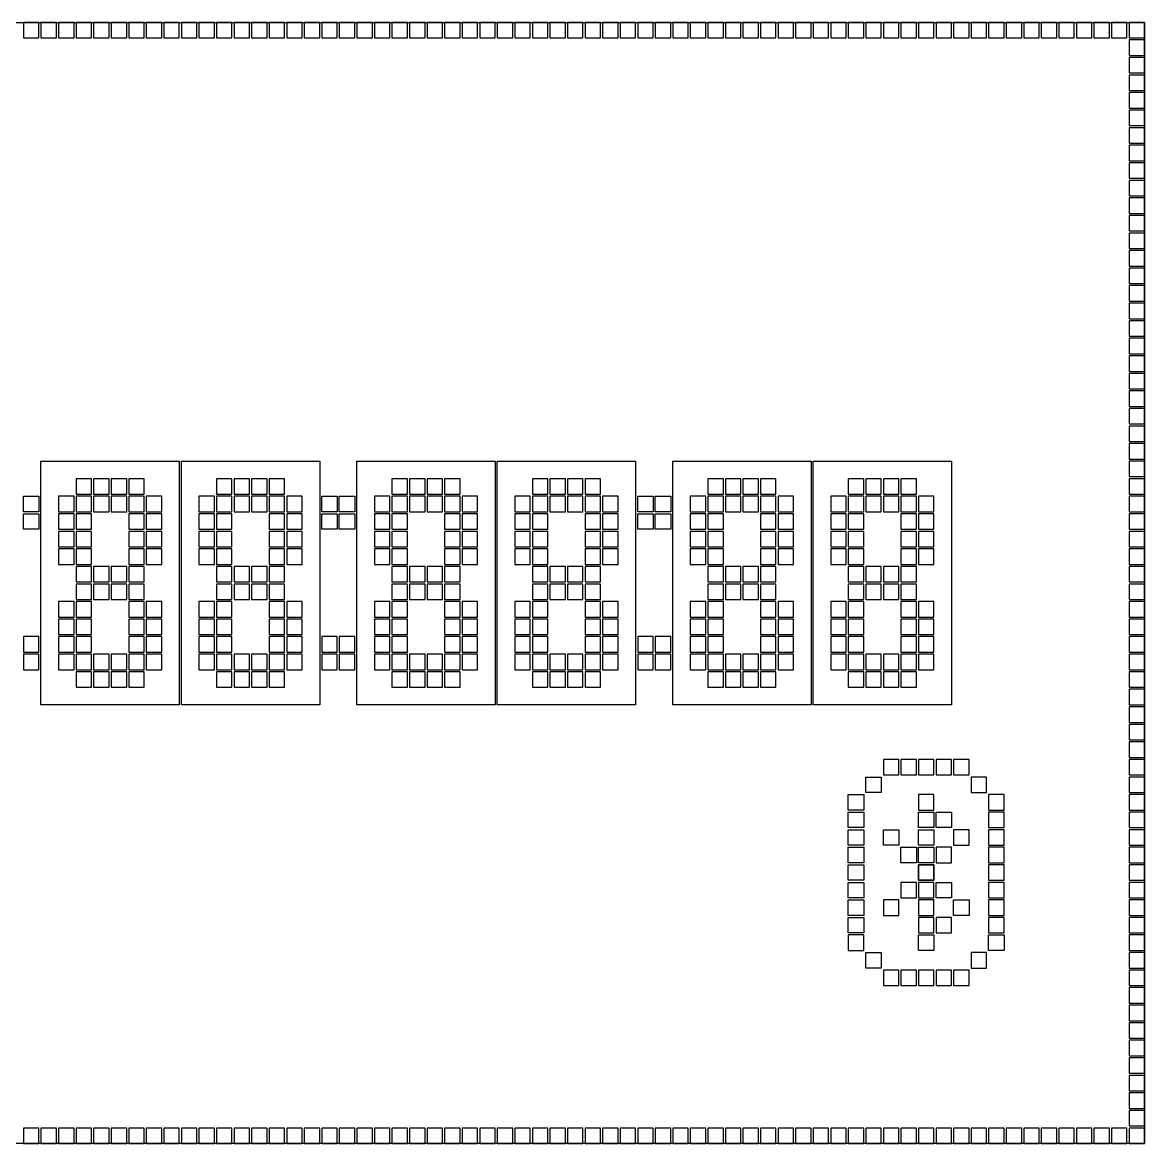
# Model space of a CAD drawing. Header units: inches. Extents: x 125 to 991, y -92 to 487.
# Drawn here: x 888.35 to 899.22, y 464.01 to 474.87 of the extents above; entities that cross this region are included whole.
import ezdxf

# ---------------------------------------------------------------- set-up
doc = ezdxf.new("R2010")
doc.units = ezdxf.units.IN

msp = doc.modelspace()

# ---------------------------------------------------------------- linework, layer by layer
msp.add_lwpolyline([(877.479, 474.869), (899.219, 474.869), (899.219, 464.009), (877.479, 464.009)], close=True)
at = {"color": 2}
for points in [[(888.359, 474.719), (888.509, 474.719), (888.509, 474.869), (888.359, 474.869)], [(888.529, 474.719), (888.679, 474.719), (888.679, 474.869), (888.529, 474.869)], [(888.699, 474.719), (888.849, 474.719), (888.849, 474.869), (888.699, 474.869)], [(888.869, 474.719), (889.019, 474.719), (889.019, 474.869), (888.869, 474.869)], [(889.039, 474.719), (889.189, 474.719), (889.189, 474.869), (889.039, 474.869)], [(889.209, 474.719), (889.359, 474.719), (889.359, 474.869), (889.209, 474.869)], [(889.379, 474.719), (889.529, 474.719), (889.529, 474.869), (889.379, 474.869)], [(889.549, 474.719), (889.699, 474.719), (889.699, 474.869), (889.549, 474.869)], [(889.719, 474.719), (889.869, 474.719), (889.869, 474.869), (889.719, 474.869)], [(889.889, 474.719), (890.039, 474.719), (890.039, 474.869), (889.889, 474.869)], [(890.059, 474.719), (890.209, 474.719), (890.209, 474.869), (890.059, 474.869)], [(890.229, 474.719), (890.379, 474.719), (890.379, 474.869), (890.229, 474.869)], [(890.399, 474.719), (890.549, 474.719), (890.549, 474.869), (890.399, 474.869)], [(890.569, 474.719), (890.719, 474.719), (890.719, 474.869), (890.569, 474.869)], [(890.739, 474.719), (890.889, 474.719), (890.889, 474.869), (890.739, 474.869)], [(890.909, 474.719), (891.059, 474.719), (891.059, 474.869), (890.909, 474.869)], [(891.079, 474.719), (891.229, 474.719), (891.229, 474.869), (891.079, 474.869)], [(891.249, 474.719), (891.399, 474.719), (891.399, 474.869), (891.249, 474.869)], [(891.419, 474.719), (891.569, 474.719), (891.569, 474.869), (891.419, 474.869)], [(891.589, 474.719), (891.739, 474.719), (891.739, 474.869), (891.589, 474.869)], [(891.759, 474.719), (891.909, 474.719), (891.909, 474.869), (891.759, 474.869)], [(891.929, 474.719), (892.079, 474.719), (892.079, 474.869), (891.929, 474.869)], [(892.099, 474.719), (892.249, 474.719), (892.249, 474.869), (892.099, 474.869)], [(892.269, 474.719), (892.419, 474.719), (892.419, 474.869), (892.269, 474.869)], [(892.439, 474.719), (892.589, 474.719), (892.589, 474.869), (892.439, 474.869)], [(892.609, 474.719), (892.759, 474.719), (892.759, 474.869), (892.609, 474.869)], [(892.779, 474.719), (892.929, 474.719), (892.929, 474.869), (892.779, 474.869)], [(892.949, 474.719), (893.099, 474.719), (893.099, 474.869), (892.949, 474.869)], [(893.119, 474.719), (893.269, 474.719), (893.269, 474.869), (893.119, 474.869)], [(893.289, 474.719), (893.439, 474.719), (893.439, 474.869), (893.289, 474.869)], [(893.459, 474.719), (893.609, 474.719), (893.609, 474.869), (893.459, 474.869)], [(893.629, 474.719), (893.779, 474.719), (893.779, 474.869), (893.629, 474.869)], [(893.799, 474.719), (893.949, 474.719), (893.949, 474.869), (893.799, 474.869)], [(893.969, 474.719), (894.119, 474.719), (894.119, 474.869), (893.969, 474.869)], [(894.139, 474.719), (894.289, 474.719), (894.289, 474.869), (894.139, 474.869)], [(894.309, 474.719), (894.459, 474.719), (894.459, 474.869), (894.309, 474.869)], [(894.479, 474.719), (894.629, 474.719), (894.629, 474.869), (894.479, 474.869)], [(894.649, 474.719), (894.799, 474.719), (894.799, 474.869), (894.649, 474.869)], [(894.819, 474.719), (894.969, 474.719), (894.969, 474.869), (894.819, 474.869)], [(894.989, 474.719), (895.139, 474.719), (895.139, 474.869), (894.989, 474.869)], [(895.159, 474.719), (895.309, 474.719), (895.309, 474.869), (895.159, 474.869)], [(895.329, 474.719), (895.479, 474.719), (895.479, 474.869), (895.329, 474.869)], [(895.499, 474.719), (895.649, 474.719), (895.649, 474.869), (895.499, 474.869)], [(895.669, 474.719), (895.819, 474.719), (895.819, 474.869), (895.669, 474.869)], [(895.839, 474.719), (895.989, 474.719), (895.989, 474.869), (895.839, 474.869)], [(896.009, 474.719), (896.159, 474.719), (896.159, 474.869), (896.009, 474.869)], [(896.179, 474.719), (896.329, 474.719), (896.329, 474.869), (896.179, 474.869)], [(896.349, 474.719), (896.499, 474.719), (896.499, 474.869), (896.349, 474.869)], [(896.519, 474.719), (896.669, 474.719), (896.669, 474.869), (896.519, 474.869)], [(896.689, 474.719), (896.839, 474.719), (896.839, 474.869), (896.689, 474.869)], [(896.859, 474.719), (897.009, 474.719), (897.009, 474.869), (896.859, 474.869)], [(897.029, 474.719), (897.179, 474.719), (897.179, 474.869), (897.029, 474.869)], [(897.199, 474.719), (897.349, 474.719), (897.349, 474.869), (897.199, 474.869)], [(897.369, 474.719), (897.519, 474.719), (897.519, 474.869), (897.369, 474.869)], [(897.539, 474.719), (897.689, 474.719), (897.689, 474.869), (897.539, 474.869)], [(897.709, 474.719), (897.859, 474.719), (897.859, 474.869), (897.709, 474.869)], [(897.879, 474.719), (898.029, 474.719), (898.029, 474.869), (897.879, 474.869)], [(898.049, 474.719), (898.199, 474.719), (898.199, 474.869), (898.049, 474.869)], [(898.219, 474.719), (898.369, 474.719), (898.369, 474.869), (898.219, 474.869)], [(898.389, 474.719), (898.539, 474.719), (898.539, 474.869), (898.389, 474.869)], [(898.559, 474.719), (898.709, 474.719), (898.709, 474.869), (898.559, 474.869)], [(898.729, 474.719), (898.879, 474.719), (898.879, 474.869), (898.729, 474.869)], [(898.899, 474.719), (899.049, 474.719), (899.049, 474.869), (898.899, 474.869)], [(899.069, 474.719), (899.219, 474.719), (899.219, 474.869), (899.069, 474.869)], [(899.069, 474.549), (899.219, 474.549), (899.219, 474.699), (899.069, 474.699)], [(899.069, 474.379), (899.219, 474.379), (899.219, 474.529), (899.069, 474.529)], [(899.069, 474.209), (899.219, 474.209), (899.219, 474.359), (899.069, 474.359)], [(899.069, 474.039), (899.219, 474.039), (899.219, 474.189), (899.069, 474.189)], [(899.069, 473.869), (899.219, 473.869), (899.219, 474.019), (899.069, 474.019)], [(899.069, 473.699), (899.219, 473.699), (899.219, 473.849), (899.069, 473.849)], [(899.069, 473.529), (899.219, 473.529), (899.219, 473.679), (899.069, 473.679)], [(899.069, 473.359), (899.219, 473.359), (899.219, 473.509), (899.069, 473.509)], [(899.069, 473.189), (899.219, 473.189), (899.219, 473.339), (899.069, 473.339)], [(899.069, 473.019), (899.219, 473.019), (899.219, 473.169), (899.069, 473.169)], [(899.069, 472.849), (899.219, 472.849), (899.219, 472.999), (899.069, 472.999)], [(899.069, 472.679), (899.219, 472.679), (899.219, 472.829), (899.069, 472.829)], [(899.069, 472.509), (899.219, 472.509), (899.219, 472.659), (899.069, 472.659)], [(899.069, 472.339), (899.219, 472.339), (899.219, 472.489), (899.069, 472.489)], [(899.069, 472.169), (899.219, 472.169), (899.219, 472.319), (899.069, 472.319)], [(899.069, 471.999), (899.219, 471.999), (899.219, 472.149), (899.069, 472.149)], [(899.069, 471.829), (899.219, 471.829), (899.219, 471.979), (899.069, 471.979)], [(899.069, 471.659), (899.219, 471.659), (899.219, 471.809), (899.069, 471.809)], [(899.069, 471.489), (899.219, 471.489), (899.219, 471.639), (899.069, 471.639)], [(899.069, 471.319), (899.219, 471.319), (899.219, 471.469), (899.069, 471.469)], [(899.069, 471.149), (899.219, 471.149), (899.219, 471.299), (899.069, 471.299)], [(899.069, 470.979), (899.219, 470.979), (899.219, 471.129), (899.069, 471.129)], [(899.069, 470.809), (899.219, 470.809), (899.219, 470.959), (899.069, 470.959)], [(899.069, 470.639), (899.219, 470.639), (899.219, 470.789), (899.069, 470.789)], [(899.069, 470.469), (899.219, 470.469), (899.219, 470.619), (899.069, 470.619)], [(888.869, 470.299), (889.019, 470.299), (889.019, 470.449), (888.869, 470.449)], [(889.039, 470.299), (889.189, 470.299), (889.189, 470.449), (889.039, 470.449)], [(889.209, 470.299), (889.359, 470.299), (889.359, 470.449), (889.209, 470.449)], [(889.379, 470.299), (889.529, 470.299), (889.529, 470.449), (889.379, 470.449)], [(890.229, 470.299), (890.379, 470.299), (890.379, 470.449), (890.229, 470.449)], [(890.399, 470.299), (890.549, 470.299), (890.549, 470.449), (890.399, 470.449)], [(890.569, 470.299), (890.719, 470.299), (890.719, 470.449), (890.569, 470.449)], [(890.739, 470.299), (890.889, 470.299), (890.889, 470.449), (890.739, 470.449)], [(891.929, 470.299), (892.079, 470.299), (892.079, 470.449), (891.929, 470.449)], [(892.099, 470.299), (892.249, 470.299), (892.249, 470.449), (892.099, 470.449)], [(892.269, 470.299), (892.419, 470.299), (892.419, 470.449), (892.269, 470.449)], [(892.439, 470.299), (892.589, 470.299), (892.589, 470.449), (892.439, 470.449)], [(893.289, 470.299), (893.439, 470.299), (893.439, 470.449), (893.289, 470.449)], [(893.459, 470.299), (893.609, 470.299), (893.609, 470.449), (893.459, 470.449)], [(893.629, 470.299), (893.779, 470.299), (893.779, 470.449), (893.629, 470.449)], [(893.799, 470.299), (893.949, 470.299), (893.949, 470.449), (893.799, 470.449)], [(894.989, 470.299), (895.139, 470.299), (895.139, 470.449), (894.989, 470.449)], [(895.159, 470.299), (895.309, 470.299), (895.309, 470.449), (895.159, 470.449)], [(895.329, 470.299), (895.479, 470.299), (895.479, 470.449), (895.329, 470.449)], [(895.499, 470.299), (895.649, 470.299), (895.649, 470.449), (895.499, 470.449)], [(896.349, 470.299), (896.499, 470.299), (896.499, 470.449), (896.349, 470.449)], [(896.519, 470.299), (896.669, 470.299), (896.669, 470.449), (896.519, 470.449)], [(896.689, 470.299), (896.839, 470.299), (896.839, 470.449), (896.689, 470.449)], [(896.859, 470.299), (897.009, 470.299), (897.009, 470.449), (896.859, 470.449)], [(899.069, 470.299), (899.219, 470.299), (899.219, 470.449), (899.069, 470.449)], [(888.359, 470.279), (888.509, 470.279), (888.509, 470.129), (888.359, 470.129)], [(888.699, 470.129), (888.849, 470.129), (888.849, 470.279), (888.699, 470.279)], [(888.699, 470.129), (888.849, 470.129), (888.849, 470.279), (888.699, 470.279)], [(888.869, 470.129), (889.019, 470.129), (889.019, 470.279), (888.869, 470.279)], [(889.039, 470.129), (889.189, 470.129), (889.189, 470.279), (889.039, 470.279)], [(889.209, 470.129), (889.359, 470.129), (889.359, 470.279), (889.209, 470.279)], [(889.379, 470.129), (889.529, 470.129), (889.529, 470.279), (889.379, 470.279)], [(889.549, 470.129), (889.699, 470.129), (889.699, 470.279), (889.549, 470.279)], [(889.549, 470.129), (889.699, 470.129), (889.699, 470.279), (889.549, 470.279)], [(890.059, 470.129), (890.209, 470.129), (890.209, 470.279), (890.059, 470.279)], [(890.059, 470.129), (890.209, 470.129), (890.209, 470.279), (890.059, 470.279)], [(890.229, 470.129), (890.379, 470.129), (890.379, 470.279), (890.229, 470.279)], [(890.399, 470.129), (890.549, 470.129), (890.549, 470.279), (890.399, 470.279)], [(890.569, 470.129), (890.719, 470.129), (890.719, 470.279), (890.569, 470.279)], [(890.739, 470.129), (890.889, 470.129), (890.889, 470.279), (890.739, 470.279)], [(890.909, 470.129), (891.059, 470.129), (891.059, 470.279), (890.909, 470.279)], [(890.909, 470.129), (891.059, 470.129), (891.059, 470.279), (890.909, 470.279)], [(891.249, 470.279), (891.399, 470.279), (891.399, 470.129), (891.249, 470.129)], [(891.419, 470.279), (891.569, 470.279), (891.569, 470.129), (891.419, 470.129)], [(891.759, 470.129), (891.909, 470.129), (891.909, 470.279), (891.759, 470.279)], [(891.759, 470.129), (891.909, 470.129), (891.909, 470.279), (891.759, 470.279)], [(891.929, 470.129), (892.079, 470.129), (892.079, 470.279), (891.929, 470.279)], [(892.099, 470.129), (892.249, 470.129), (892.249, 470.279), (892.099, 470.279)], [(892.269, 470.129), (892.419, 470.129), (892.419, 470.279), (892.269, 470.279)], [(892.439, 470.129), (892.589, 470.129), (892.589, 470.279), (892.439, 470.279)], [(892.609, 470.129), (892.759, 470.129), (892.759, 470.279), (892.609, 470.279)], [(892.609, 470.129), (892.759, 470.129), (892.759, 470.279), (892.609, 470.279)], [(893.119, 470.129), (893.269, 470.129), (893.269, 470.279), (893.119, 470.279)], [(893.119, 470.129), (893.269, 470.129), (893.269, 470.279), (893.119, 470.279)], [(893.289, 470.129), (893.439, 470.129), (893.439, 470.279), (893.289, 470.279)], [(893.459, 470.129), (893.609, 470.129), (893.609, 470.279), (893.459, 470.279)], [(893.629, 470.129), (893.779, 470.129), (893.779, 470.279), (893.629, 470.279)], [(893.799, 470.129), (893.949, 470.129), (893.949, 470.279), (893.799, 470.279)], [(893.969, 470.129), (894.119, 470.129), (894.119, 470.279), (893.969, 470.279)], [(893.969, 470.129), (894.119, 470.129), (894.119, 470.279), (893.969, 470.279)], [(894.309, 470.279), (894.459, 470.279), (894.459, 470.129), (894.309, 470.129)], [(894.479, 470.279), (894.629, 470.279), (894.629, 470.129), (894.479, 470.129)], [(894.819, 470.129), (894.969, 470.129), (894.969, 470.279), (894.819, 470.279)], [(894.819, 470.129), (894.969, 470.129), (894.969, 470.279), (894.819, 470.279)], [(894.989, 470.129), (895.139, 470.129), (895.139, 470.279), (894.989, 470.279)], [(895.159, 470.129), (895.309, 470.129), (895.309, 470.279), (895.159, 470.279)], [(895.329, 470.129), (895.479, 470.129), (895.479, 470.279), (895.329, 470.279)], [(895.499, 470.129), (895.649, 470.129), (895.649, 470.279), (895.499, 470.279)], [(895.669, 470.129), (895.819, 470.129), (895.819, 470.279), (895.669, 470.279)], [(895.669, 470.129), (895.819, 470.129), (895.819, 470.279), (895.669, 470.279)], [(896.179, 470.129), (896.329, 470.129), (896.329, 470.279), (896.179, 470.279)], [(896.179, 470.129), (896.329, 470.129), (896.329, 470.279), (896.179, 470.279)], [(896.349, 470.129), (896.499, 470.129), (896.499, 470.279), (896.349, 470.279)], [(896.519, 470.129), (896.669, 470.129), (896.669, 470.279), (896.519, 470.279)], [(896.689, 470.129), (896.839, 470.129), (896.839, 470.279), (896.689, 470.279)], [(896.859, 470.129), (897.009, 470.129), (897.009, 470.279), (896.859, 470.279)], [(897.029, 470.129), (897.179, 470.129), (897.179, 470.279), (897.029, 470.279)], [(897.029, 470.129), (897.179, 470.129), (897.179, 470.279), (897.029, 470.279)], [(899.069, 470.129), (899.219, 470.129), (899.219, 470.279), (899.069, 470.279)], [(888.359, 470.109), (888.509, 470.109), (888.509, 469.959), (888.359, 469.959)], [(888.699, 469.959), (888.849, 469.959), (888.849, 470.109), (888.699, 470.109)], [(888.869, 469.959), (889.019, 469.959), (889.019, 470.109), (888.869, 470.109)], [(889.379, 469.959), (889.529, 469.959), (889.529, 470.109), (889.379, 470.109)], [(889.549, 469.959), (889.699, 469.959), (889.699, 470.109), (889.549, 470.109)], [(890.059, 469.959), (890.209, 469.959), (890.209, 470.109), (890.059, 470.109)], [(890.229, 469.959), (890.379, 469.959), (890.379, 470.109), (890.229, 470.109)], [(890.739, 469.959), (890.889, 469.959), (890.889, 470.109), (890.739, 470.109)], [(890.909, 469.959), (891.059, 469.959), (891.059, 470.109), (890.909, 470.109)], [(891.249, 470.109), (891.399, 470.109), (891.399, 469.959), (891.249, 469.959)], [(891.419, 470.109), (891.569, 470.109), (891.569, 469.959), (891.419, 469.959)], [(891.759, 469.959), (891.909, 469.959), (891.909, 470.109), (891.759, 470.109)], [(891.929, 469.959), (892.079, 469.959), (892.079, 470.109), (891.929, 470.109)], [(892.439, 469.959), (892.589, 469.959), (892.589, 470.109), (892.439, 470.109)], [(892.609, 469.959), (892.759, 469.959), (892.759, 470.109), (892.609, 470.109)], [(893.119, 469.959), (893.269, 469.959), (893.269, 470.109), (893.119, 470.109)], [(893.289, 469.959), (893.439, 469.959), (893.439, 470.109), (893.289, 470.109)], [(893.799, 469.959), (893.949, 469.959), (893.949, 470.109), (893.799, 470.109)], [(893.969, 469.959), (894.119, 469.959), (894.119, 470.109), (893.969, 470.109)], [(894.309, 470.109), (894.459, 470.109), (894.459, 469.959), (894.309, 469.959)], [(894.479, 470.109), (894.629, 470.109), (894.629, 469.959), (894.479, 469.959)], [(894.819, 469.959), (894.969, 469.959), (894.969, 470.109), (894.819, 470.109)], [(894.989, 469.959), (895.139, 469.959), (895.139, 470.109), (894.989, 470.109)], [(895.499, 469.959), (895.649, 469.959), (895.649, 470.109), (895.499, 470.109)], [(895.669, 469.959), (895.819, 469.959), (895.819, 470.109), (895.669, 470.109)], [(896.179, 469.959), (896.329, 469.959), (896.329, 470.109), (896.179, 470.109)], [(896.349, 469.959), (896.499, 469.959), (896.499, 470.109), (896.349, 470.109)], [(896.859, 469.959), (897.009, 469.959), (897.009, 470.109), (896.859, 470.109)], [(897.029, 469.959), (897.179, 469.959), (897.179, 470.109), (897.029, 470.109)], [(899.069, 469.959), (899.219, 469.959), (899.219, 470.109), (899.069, 470.109)], [(888.699, 469.789), (888.849, 469.789), (888.849, 469.939), (888.699, 469.939)], [(888.869, 469.789), (889.019, 469.789), (889.019, 469.939), (888.869, 469.939)], [(889.379, 469.789), (889.529, 469.789), (889.529, 469.939), (889.379, 469.939)], [(889.549, 469.789), (889.699, 469.789), (889.699, 469.939), (889.549, 469.939)], [(890.059, 469.789), (890.209, 469.789), (890.209, 469.939), (890.059, 469.939)], [(890.229, 469.789), (890.379, 469.789), (890.379, 469.939), (890.229, 469.939)], [(890.739, 469.789), (890.889, 469.789), (890.889, 469.939), (890.739, 469.939)], [(890.909, 469.789), (891.059, 469.789), (891.059, 469.939), (890.909, 469.939)], [(891.759, 469.789), (891.909, 469.789), (891.909, 469.939), (891.759, 469.939)], [(891.929, 469.789), (892.079, 469.789), (892.079, 469.939), (891.929, 469.939)], [(892.439, 469.789), (892.589, 469.789), (892.589, 469.939), (892.439, 469.939)], [(892.609, 469.789), (892.759, 469.789), (892.759, 469.939), (892.609, 469.939)], [(893.119, 469.789), (893.269, 469.789), (893.269, 469.939), (893.119, 469.939)], [(893.289, 469.789), (893.439, 469.789), (893.439, 469.939), (893.289, 469.939)], [(893.799, 469.789), (893.949, 469.789), (893.949, 469.939), (893.799, 469.939)], [(893.969, 469.789), (894.119, 469.789), (894.119, 469.939), (893.969, 469.939)], [(894.819, 469.789), (894.969, 469.789), (894.969, 469.939), (894.819, 469.939)], [(894.989, 469.789), (895.139, 469.789), (895.139, 469.939), (894.989, 469.939)], [(895.499, 469.789), (895.649, 469.789), (895.649, 469.939), (895.499, 469.939)], [(895.669, 469.789), (895.819, 469.789), (895.819, 469.939), (895.669, 469.939)], [(896.179, 469.789), (896.329, 469.789), (896.329, 469.939), (896.179, 469.939)], [(896.349, 469.789), (896.499, 469.789), (896.499, 469.939), (896.349, 469.939)], [(896.859, 469.789), (897.009, 469.789), (897.009, 469.939), (896.859, 469.939)], [(897.029, 469.789), (897.179, 469.789), (897.179, 469.939), (897.029, 469.939)], [(899.069, 469.789), (899.219, 469.789), (899.219, 469.939), (899.069, 469.939)], [(888.699, 469.619), (888.849, 469.619), (888.849, 469.769), (888.699, 469.769)], [(888.869, 469.619), (889.019, 469.619), (889.019, 469.769), (888.869, 469.769)], [(889.379, 469.619), (889.529, 469.619), (889.529, 469.769), (889.379, 469.769)], [(889.549, 469.619), (889.699, 469.619), (889.699, 469.769), (889.549, 469.769)], [(890.059, 469.619), (890.209, 469.619), (890.209, 469.769), (890.059, 469.769)], [(890.229, 469.619), (890.379, 469.619), (890.379, 469.769), (890.229, 469.769)], [(890.739, 469.619), (890.889, 469.619), (890.889, 469.769), (890.739, 469.769)], [(890.909, 469.619), (891.059, 469.619), (891.059, 469.769), (890.909, 469.769)], [(891.759, 469.619), (891.909, 469.619), (891.909, 469.769), (891.759, 469.769)], [(891.929, 469.619), (892.079, 469.619), (892.079, 469.769), (891.929, 469.769)], [(892.439, 469.619), (892.589, 469.619), (892.589, 469.769), (892.439, 469.769)], [(892.609, 469.619), (892.759, 469.619), (892.759, 469.769), (892.609, 469.769)], [(893.119, 469.619), (893.269, 469.619), (893.269, 469.769), (893.119, 469.769)], [(893.289, 469.619), (893.439, 469.619), (893.439, 469.769), (893.289, 469.769)], [(893.799, 469.619), (893.949, 469.619), (893.949, 469.769), (893.799, 469.769)], [(893.969, 469.619), (894.119, 469.619), (894.119, 469.769), (893.969, 469.769)], [(894.819, 469.619), (894.969, 469.619), (894.969, 469.769), (894.819, 469.769)], [(894.989, 469.619), (895.139, 469.619), (895.139, 469.769), (894.989, 469.769)], [(895.499, 469.619), (895.649, 469.619), (895.649, 469.769), (895.499, 469.769)], [(895.669, 469.619), (895.819, 469.619), (895.819, 469.769), (895.669, 469.769)], [(896.179, 469.619), (896.329, 469.619), (896.329, 469.769), (896.179, 469.769)], [(896.349, 469.619), (896.499, 469.619), (896.499, 469.769), (896.349, 469.769)], [(896.859, 469.619), (897.009, 469.619), (897.009, 469.769), (896.859, 469.769)], [(897.029, 469.619), (897.179, 469.619), (897.179, 469.769), (897.029, 469.769)], [(899.069, 469.619), (899.219, 469.619), (899.219, 469.769), (899.069, 469.769)], [(888.869, 469.449), (889.019, 469.449), (889.019, 469.599), (888.869, 469.599)], [(888.869, 469.449), (889.019, 469.449), (889.019, 469.599), (888.869, 469.599)], [(888.869, 469.449), (889.019, 469.449), (889.019, 469.599), (888.869, 469.599)], [(889.039, 469.449), (889.189, 469.449), (889.189, 469.599), (889.039, 469.599)], [(889.209, 469.449), (889.359, 469.449), (889.359, 469.599), (889.209, 469.599)], [(889.379, 469.449), (889.529, 469.449), (889.529, 469.599), (889.379, 469.599)], [(889.379, 469.449), (889.529, 469.449), (889.529, 469.599), (889.379, 469.599)], [(889.379, 469.449), (889.529, 469.449), (889.529, 469.599), (889.379, 469.599)], [(890.229, 469.449), (890.379, 469.449), (890.379, 469.599), (890.229, 469.599)], [(890.229, 469.449), (890.379, 469.449), (890.379, 469.599), (890.229, 469.599)], [(890.229, 469.449), (890.379, 469.449), (890.379, 469.599), (890.229, 469.599)], [(890.399, 469.449), (890.549, 469.449), (890.549, 469.599), (890.399, 469.599)], [(890.569, 469.449), (890.719, 469.449), (890.719, 469.599), (890.569, 469.599)], [(890.739, 469.449), (890.889, 469.449), (890.889, 469.599), (890.739, 469.599)], [(890.739, 469.449), (890.889, 469.449), (890.889, 469.599), (890.739, 469.599)], [(890.739, 469.449), (890.889, 469.449), (890.889, 469.599), (890.739, 469.599)], [(891.929, 469.449), (892.079, 469.449), (892.079, 469.599), (891.929, 469.599)], [(891.929, 469.449), (892.079, 469.449), (892.079, 469.599), (891.929, 469.599)], [(891.929, 469.449), (892.079, 469.449), (892.079, 469.599), (891.929, 469.599)], [(892.099, 469.449), (892.249, 469.449), (892.249, 469.599), (892.099, 469.599)], [(892.269, 469.449), (892.419, 469.449), (892.419, 469.599), (892.269, 469.599)], [(892.439, 469.449), (892.589, 469.449), (892.589, 469.599), (892.439, 469.599)], [(892.439, 469.449), (892.589, 469.449), (892.589, 469.599), (892.439, 469.599)], [(892.439, 469.449), (892.589, 469.449), (892.589, 469.599), (892.439, 469.599)], [(893.289, 469.449), (893.439, 469.449), (893.439, 469.599), (893.289, 469.599)], [(893.289, 469.449), (893.439, 469.449), (893.439, 469.599), (893.289, 469.599)], [(893.289, 469.449), (893.439, 469.449), (893.439, 469.599), (893.289, 469.599)], [(893.459, 469.449), (893.609, 469.449), (893.609, 469.599), (893.459, 469.599)], [(893.629, 469.449), (893.779, 469.449), (893.779, 469.599), (893.629, 469.599)], [(893.799, 469.449), (893.949, 469.449), (893.949, 469.599), (893.799, 469.599)], [(893.799, 469.449), (893.949, 469.449), (893.949, 469.599), (893.799, 469.599)], [(893.799, 469.449), (893.949, 469.449), (893.949, 469.599), (893.799, 469.599)], [(894.989, 469.449), (895.139, 469.449), (895.139, 469.599), (894.989, 469.599)], [(894.989, 469.449), (895.139, 469.449), (895.139, 469.599), (894.989, 469.599)], [(894.989, 469.449), (895.139, 469.449), (895.139, 469.599), (894.989, 469.599)], [(895.159, 469.449), (895.309, 469.449), (895.309, 469.599), (895.159, 469.599)], [(895.329, 469.449), (895.479, 469.449), (895.479, 469.599), (895.329, 469.599)], [(895.499, 469.449), (895.649, 469.449), (895.649, 469.599), (895.499, 469.599)], [(895.499, 469.449), (895.649, 469.449), (895.649, 469.599), (895.499, 469.599)], [(895.499, 469.449), (895.649, 469.449), (895.649, 469.599), (895.499, 469.599)], [(896.349, 469.449), (896.499, 469.449), (896.499, 469.599), (896.349, 469.599)], [(896.349, 469.449), (896.499, 469.449), (896.499, 469.599), (896.349, 469.599)], [(896.349, 469.449), (896.499, 469.449), (896.499, 469.599), (896.349, 469.599)], [(896.519, 469.449), (896.669, 469.449), (896.669, 469.599), (896.519, 469.599)], [(896.689, 469.449), (896.839, 469.449), (896.839, 469.599), (896.689, 469.599)], [(896.859, 469.449), (897.009, 469.449), (897.009, 469.599), (896.859, 469.599)], [(896.859, 469.449), (897.009, 469.449), (897.009, 469.599), (896.859, 469.599)], [(896.859, 469.449), (897.009, 469.449), (897.009, 469.599), (896.859, 469.599)], [(899.069, 469.449), (899.219, 469.449), (899.219, 469.599), (899.069, 469.599)], [(888.869, 469.279), (889.019, 469.279), (889.019, 469.429), (888.869, 469.429)], [(889.039, 469.279), (889.189, 469.279), (889.189, 469.429), (889.039, 469.429)], [(889.209, 469.279), (889.359, 469.279), (889.359, 469.429), (889.209, 469.429)], [(889.379, 469.279), (889.529, 469.279), (889.529, 469.429), (889.379, 469.429)], [(890.229, 469.279), (890.379, 469.279), (890.379, 469.429), (890.229, 469.429)], [(890.399, 469.279), (890.549, 469.279), (890.549, 469.429), (890.399, 469.429)], [(890.569, 469.279), (890.719, 469.279), (890.719, 469.429), (890.569, 469.429)], [(890.739, 469.279), (890.889, 469.279), (890.889, 469.429), (890.739, 469.429)], [(891.929, 469.279), (892.079, 469.279), (892.079, 469.429), (891.929, 469.429)], [(892.099, 469.279), (892.249, 469.279), (892.249, 469.429), (892.099, 469.429)], [(892.269, 469.279), (892.419, 469.279), (892.419, 469.429), (892.269, 469.429)], [(892.439, 469.279), (892.589, 469.279), (892.589, 469.429), (892.439, 469.429)], [(893.289, 469.279), (893.439, 469.279), (893.439, 469.429), (893.289, 469.429)], [(893.459, 469.279), (893.609, 469.279), (893.609, 469.429), (893.459, 469.429)], [(893.629, 469.279), (893.779, 469.279), (893.779, 469.429), (893.629, 469.429)], [(893.799, 469.279), (893.949, 469.279), (893.949, 469.429), (893.799, 469.429)], [(894.989, 469.279), (895.139, 469.279), (895.139, 469.429), (894.989, 469.429)], [(895.159, 469.279), (895.309, 469.279), (895.309, 469.429), (895.159, 469.429)], [(895.329, 469.279), (895.479, 469.279), (895.479, 469.429), (895.329, 469.429)], [(895.499, 469.279), (895.649, 469.279), (895.649, 469.429), (895.499, 469.429)], [(896.349, 469.279), (896.499, 469.279), (896.499, 469.429), (896.349, 469.429)], [(896.519, 469.279), (896.669, 469.279), (896.669, 469.429), (896.519, 469.429)], [(896.689, 469.279), (896.839, 469.279), (896.839, 469.429), (896.689, 469.429)], [(896.859, 469.279), (897.009, 469.279), (897.009, 469.429), (896.859, 469.429)], [(899.069, 469.279), (899.219, 469.279), (899.219, 469.429), (899.069, 469.429)], [(888.699, 469.109), (888.849, 469.109), (888.849, 469.259), (888.699, 469.259)], [(888.869, 469.109), (889.019, 469.109), (889.019, 469.259), (888.869, 469.259)], [(889.379, 469.109), (889.529, 469.109), (889.529, 469.259), (889.379, 469.259)], [(889.549, 469.109), (889.699, 469.109), (889.699, 469.259), (889.549, 469.259)], [(890.059, 469.109), (890.209, 469.109), (890.209, 469.259), (890.059, 469.259)], [(890.229, 469.109), (890.379, 469.109), (890.379, 469.259), (890.229, 469.259)], [(890.739, 469.109), (890.889, 469.109), (890.889, 469.259), (890.739, 469.259)], [(890.909, 469.109), (891.059, 469.109), (891.059, 469.259), (890.909, 469.259)], [(891.759, 469.109), (891.909, 469.109), (891.909, 469.259), (891.759, 469.259)], [(891.929, 469.109), (892.079, 469.109), (892.079, 469.259), (891.929, 469.259)], [(892.439, 469.109), (892.589, 469.109), (892.589, 469.259), (892.439, 469.259)], [(892.609, 469.109), (892.759, 469.109), (892.759, 469.259), (892.609, 469.259)], [(893.119, 469.109), (893.269, 469.109), (893.269, 469.259), (893.119, 469.259)], [(893.289, 469.109), (893.439, 469.109), (893.439, 469.259), (893.289, 469.259)], [(893.799, 469.109), (893.949, 469.109), (893.949, 469.259), (893.799, 469.259)], [(893.969, 469.109), (894.119, 469.109), (894.119, 469.259), (893.969, 469.259)], [(894.819, 469.109), (894.969, 469.109), (894.969, 469.259), (894.819, 469.259)], [(894.989, 469.109), (895.139, 469.109), (895.139, 469.259), (894.989, 469.259)], [(895.499, 469.109), (895.649, 469.109), (895.649, 469.259), (895.499, 469.259)], [(895.669, 469.109), (895.819, 469.109), (895.819, 469.259), (895.669, 469.259)], [(896.179, 469.109), (896.329, 469.109), (896.329, 469.259), (896.179, 469.259)], [(896.349, 469.109), (896.499, 469.109), (896.499, 469.259), (896.349, 469.259)], [(896.859, 469.109), (897.009, 469.109), (897.009, 469.259), (896.859, 469.259)], [(897.029, 469.109), (897.179, 469.109), (897.179, 469.259), (897.029, 469.259)], [(899.069, 469.109), (899.219, 469.109), (899.219, 469.259), (899.069, 469.259)], [(888.699, 468.939), (888.849, 468.939), (888.849, 469.089), (888.699, 469.089)], [(888.869, 468.939), (889.019, 468.939), (889.019, 469.089), (888.869, 469.089)], [(889.379, 468.939), (889.529, 468.939), (889.529, 469.089), (889.379, 469.089)], [(889.549, 468.939), (889.699, 468.939), (889.699, 469.089), (889.549, 469.089)], [(890.059, 468.939), (890.209, 468.939), (890.209, 469.089), (890.059, 469.089)], [(890.229, 468.939), (890.379, 468.939), (890.379, 469.089), (890.229, 469.089)], [(890.739, 468.939), (890.889, 468.939), (890.889, 469.089), (890.739, 469.089)], [(890.909, 468.939), (891.059, 468.939), (891.059, 469.089), (890.909, 469.089)], [(891.759, 468.939), (891.909, 468.939), (891.909, 469.089), (891.759, 469.089)], [(891.929, 468.939), (892.079, 468.939), (892.079, 469.089), (891.929, 469.089)], [(892.439, 468.939), (892.589, 468.939), (892.589, 469.089), (892.439, 469.089)], [(892.609, 468.939), (892.759, 468.939), (892.759, 469.089), (892.609, 469.089)], [(893.119, 468.939), (893.269, 468.939), (893.269, 469.089), (893.119, 469.089)], [(893.289, 468.939), (893.439, 468.939), (893.439, 469.089), (893.289, 469.089)], [(893.799, 468.939), (893.949, 468.939), (893.949, 469.089), (893.799, 469.089)], [(893.969, 468.939), (894.119, 468.939), (894.119, 469.089), (893.969, 469.089)], [(894.819, 468.939), (894.969, 468.939), (894.969, 469.089), (894.819, 469.089)], [(894.989, 468.939), (895.139, 468.939), (895.139, 469.089), (894.989, 469.089)], [(895.499, 468.939), (895.649, 468.939), (895.649, 469.089), (895.499, 469.089)], [(895.669, 468.939), (895.819, 468.939), (895.819, 469.089), (895.669, 469.089)], [(896.179, 468.939), (896.329, 468.939), (896.329, 469.089), (896.179, 469.089)], [(896.349, 468.939), (896.499, 468.939), (896.499, 469.089), (896.349, 469.089)], [(896.859, 468.939), (897.009, 468.939), (897.009, 469.089), (896.859, 469.089)], [(897.029, 468.939), (897.179, 468.939), (897.179, 469.089), (897.029, 469.089)], [(899.069, 468.939), (899.219, 468.939), (899.219, 469.089), (899.069, 469.089)], [(888.359, 468.769), (888.509, 468.769), (888.509, 468.919), (888.359, 468.919)], [(888.699, 468.769), (888.849, 468.769), (888.849, 468.919), (888.699, 468.919)], [(888.869, 468.769), (889.019, 468.769), (889.019, 468.919), (888.869, 468.919)], [(889.379, 468.769), (889.529, 468.769), (889.529, 468.919), (889.379, 468.919)], [(889.549, 468.769), (889.699, 468.769), (889.699, 468.919), (889.549, 468.919)], [(890.059, 468.769), (890.209, 468.769), (890.209, 468.919), (890.059, 468.919)], [(890.229, 468.769), (890.379, 468.769), (890.379, 468.919), (890.229, 468.919)], [(890.739, 468.769), (890.889, 468.769), (890.889, 468.919), (890.739, 468.919)], [(890.909, 468.769), (891.059, 468.769), (891.059, 468.919), (890.909, 468.919)], [(891.249, 468.769), (891.399, 468.769), (891.399, 468.919), (891.249, 468.919)], [(891.419, 468.769), (891.569, 468.769), (891.569, 468.919), (891.419, 468.919)], [(891.759, 468.769), (891.909, 468.769), (891.909, 468.919), (891.759, 468.919)], [(891.929, 468.769), (892.079, 468.769), (892.079, 468.919), (891.929, 468.919)], [(892.439, 468.769), (892.589, 468.769), (892.589, 468.919), (892.439, 468.919)], [(892.609, 468.769), (892.759, 468.769), (892.759, 468.919), (892.609, 468.919)], [(893.119, 468.769), (893.269, 468.769), (893.269, 468.919), (893.119, 468.919)], [(893.289, 468.769), (893.439, 468.769), (893.439, 468.919), (893.289, 468.919)], [(893.799, 468.769), (893.949, 468.769), (893.949, 468.919), (893.799, 468.919)], [(893.969, 468.769), (894.119, 468.769), (894.119, 468.919), (893.969, 468.919)], [(894.309, 468.769), (894.459, 468.769), (894.459, 468.919), (894.309, 468.919)], [(894.479, 468.769), (894.629, 468.769), (894.629, 468.919), (894.479, 468.919)], [(894.819, 468.769), (894.969, 468.769), (894.969, 468.919), (894.819, 468.919)], [(894.989, 468.769), (895.139, 468.769), (895.139, 468.919), (894.989, 468.919)], [(895.499, 468.769), (895.649, 468.769), (895.649, 468.919), (895.499, 468.919)], [(895.669, 468.769), (895.819, 468.769), (895.819, 468.919), (895.669, 468.919)], [(896.179, 468.769), (896.329, 468.769), (896.329, 468.919), (896.179, 468.919)], [(896.349, 468.769), (896.499, 468.769), (896.499, 468.919), (896.349, 468.919)], [(896.859, 468.769), (897.009, 468.769), (897.009, 468.919), (896.859, 468.919)], [(897.029, 468.769), (897.179, 468.769), (897.179, 468.919), (897.029, 468.919)], [(899.069, 468.769), (899.219, 468.769), (899.219, 468.919), (899.069, 468.919)], [(888.359, 468.599), (888.509, 468.599), (888.509, 468.749), (888.359, 468.749)], [(888.699, 468.599), (888.849, 468.599), (888.849, 468.749), (888.699, 468.749)], [(888.699, 468.599), (888.849, 468.599), (888.849, 468.749), (888.699, 468.749)], [(888.869, 468.599), (889.019, 468.599), (889.019, 468.749), (888.869, 468.749)], [(888.869, 468.599), (889.019, 468.599), (889.019, 468.749), (888.869, 468.749)], [(888.869, 468.599), (889.019, 468.599), (889.019, 468.749), (888.869, 468.749)], [(889.039, 468.599), (889.189, 468.599), (889.189, 468.749), (889.039, 468.749)], [(889.209, 468.599), (889.359, 468.599), (889.359, 468.749), (889.209, 468.749)], [(889.379, 468.599), (889.529, 468.599), (889.529, 468.749), (889.379, 468.749)], [(889.379, 468.599), (889.529, 468.599), (889.529, 468.749), (889.379, 468.749)], [(889.379, 468.599), (889.529, 468.599), (889.529, 468.749), (889.379, 468.749)], [(889.549, 468.599), (889.699, 468.599), (889.699, 468.749), (889.549, 468.749)], [(889.549, 468.599), (889.699, 468.599), (889.699, 468.749), (889.549, 468.749)], [(890.059, 468.599), (890.209, 468.599), (890.209, 468.749), (890.059, 468.749)], [(890.059, 468.599), (890.209, 468.599), (890.209, 468.749), (890.059, 468.749)], [(890.229, 468.599), (890.379, 468.599), (890.379, 468.749), (890.229, 468.749)], [(890.229, 468.599), (890.379, 468.599), (890.379, 468.749), (890.229, 468.749)], [(890.229, 468.599), (890.379, 468.599), (890.379, 468.749), (890.229, 468.749)], [(890.399, 468.599), (890.549, 468.599), (890.549, 468.749), (890.399, 468.749)], [(890.569, 468.599), (890.719, 468.599), (890.719, 468.749), (890.569, 468.749)], [(890.739, 468.599), (890.889, 468.599), (890.889, 468.749), (890.739, 468.749)], [(890.739, 468.599), (890.889, 468.599), (890.889, 468.749), (890.739, 468.749)], [(890.739, 468.599), (890.889, 468.599), (890.889, 468.749), (890.739, 468.749)], [(890.909, 468.599), (891.059, 468.599), (891.059, 468.749), (890.909, 468.749)], [(890.909, 468.599), (891.059, 468.599), (891.059, 468.749), (890.909, 468.749)], [(891.249, 468.599), (891.399, 468.599), (891.399, 468.749), (891.249, 468.749)], [(891.419, 468.599), (891.569, 468.599), (891.569, 468.749), (891.419, 468.749)], [(891.759, 468.599), (891.909, 468.599), (891.909, 468.749), (891.759, 468.749)], [(891.759, 468.599), (891.909, 468.599), (891.909, 468.749), (891.759, 468.749)], [(891.929, 468.599), (892.079, 468.599), (892.079, 468.749), (891.929, 468.749)], [(891.929, 468.599), (892.079, 468.599), (892.079, 468.749), (891.929, 468.749)], [(891.929, 468.599), (892.079, 468.599), (892.079, 468.749), (891.929, 468.749)], [(892.099, 468.599), (892.249, 468.599), (892.249, 468.749), (892.099, 468.749)], [(892.269, 468.599), (892.419, 468.599), (892.419, 468.749), (892.269, 468.749)], [(892.439, 468.599), (892.589, 468.599), (892.589, 468.749), (892.439, 468.749)], [(892.439, 468.599), (892.589, 468.599), (892.589, 468.749), (892.439, 468.749)], [(892.439, 468.599), (892.589, 468.599), (892.589, 468.749), (892.439, 468.749)], [(892.609, 468.599), (892.759, 468.599), (892.759, 468.749), (892.609, 468.749)], [(892.609, 468.599), (892.759, 468.599), (892.759, 468.749), (892.609, 468.749)], [(893.119, 468.599), (893.269, 468.599), (893.269, 468.749), (893.119, 468.749)], [(893.119, 468.599), (893.269, 468.599), (893.269, 468.749), (893.119, 468.749)], [(893.289, 468.599), (893.439, 468.599), (893.439, 468.749), (893.289, 468.749)], [(893.289, 468.599), (893.439, 468.599), (893.439, 468.749), (893.289, 468.749)], [(893.289, 468.599), (893.439, 468.599), (893.439, 468.749), (893.289, 468.749)], [(893.459, 468.599), (893.609, 468.599), (893.609, 468.749), (893.459, 468.749)], [(893.629, 468.599), (893.779, 468.599), (893.779, 468.749), (893.629, 468.749)], [(893.799, 468.599), (893.949, 468.599), (893.949, 468.749), (893.799, 468.749)], [(893.799, 468.599), (893.949, 468.599), (893.949, 468.749), (893.799, 468.749)], [(893.799, 468.599), (893.949, 468.599), (893.949, 468.749), (893.799, 468.749)], [(893.969, 468.599), (894.119, 468.599), (894.119, 468.749), (893.969, 468.749)], [(893.969, 468.599), (894.119, 468.599), (894.119, 468.749), (893.969, 468.749)], [(894.309, 468.599), (894.459, 468.599), (894.459, 468.749), (894.309, 468.749)], [(894.479, 468.599), (894.629, 468.599), (894.629, 468.749), (894.479, 468.749)], [(894.819, 468.599), (894.969, 468.599), (894.969, 468.749), (894.819, 468.749)], [(894.819, 468.599), (894.969, 468.599), (894.969, 468.749), (894.819, 468.749)], [(894.989, 468.599), (895.139, 468.599), (895.139, 468.749), (894.989, 468.749)], [(894.989, 468.599), (895.139, 468.599), (895.139, 468.749), (894.989, 468.749)], [(894.989, 468.599), (895.139, 468.599), (895.139, 468.749), (894.989, 468.749)], [(895.159, 468.599), (895.309, 468.599), (895.309, 468.749), (895.159, 468.749)], [(895.329, 468.599), (895.479, 468.599), (895.479, 468.749), (895.329, 468.749)], [(895.499, 468.599), (895.649, 468.599), (895.649, 468.749), (895.499, 468.749)], [(895.499, 468.599), (895.649, 468.599), (895.649, 468.749), (895.499, 468.749)], [(895.499, 468.599), (895.649, 468.599), (895.649, 468.749), (895.499, 468.749)], [(895.669, 468.599), (895.819, 468.599), (895.819, 468.749), (895.669, 468.749)], [(895.669, 468.599), (895.819, 468.599), (895.819, 468.749), (895.669, 468.749)], [(896.179, 468.599), (896.329, 468.599), (896.329, 468.749), (896.179, 468.749)], [(896.179, 468.599), (896.329, 468.599), (896.329, 468.749), (896.179, 468.749)], [(896.349, 468.599), (896.499, 468.599), (896.499, 468.749), (896.349, 468.749)], [(896.349, 468.599), (896.499, 468.599), (896.499, 468.749), (896.349, 468.749)], [(896.349, 468.599), (896.499, 468.599), (896.499, 468.749), (896.349, 468.749)], [(896.519, 468.599), (896.669, 468.599), (896.669, 468.749), (896.519, 468.749)], [(896.689, 468.599), (896.839, 468.599), (896.839, 468.749), (896.689, 468.749)], [(896.859, 468.599), (897.009, 468.599), (897.009, 468.749), (896.859, 468.749)], [(896.859, 468.599), (897.009, 468.599), (897.009, 468.749), (896.859, 468.749)], [(896.859, 468.599), (897.009, 468.599), (897.009, 468.749), (896.859, 468.749)], [(897.029, 468.599), (897.179, 468.599), (897.179, 468.749), (897.029, 468.749)], [(897.029, 468.599), (897.179, 468.599), (897.179, 468.749), (897.029, 468.749)], [(899.069, 468.599), (899.219, 468.599), (899.219, 468.749), (899.069, 468.749)], [(888.869, 468.429), (889.019, 468.429), (889.019, 468.579), (888.869, 468.579)], [(889.039, 468.429), (889.189, 468.429), (889.189, 468.579), (889.039, 468.579)], [(889.209, 468.429), (889.359, 468.429), (889.359, 468.579), (889.209, 468.579)], [(889.379, 468.429), (889.529, 468.429), (889.529, 468.579), (889.379, 468.579)], [(890.229, 468.429), (890.379, 468.429), (890.379, 468.579), (890.229, 468.579)], [(890.399, 468.429), (890.549, 468.429), (890.549, 468.579), (890.399, 468.579)], [(890.569, 468.429), (890.719, 468.429), (890.719, 468.579), (890.569, 468.579)], [(890.739, 468.429), (890.889, 468.429), (890.889, 468.579), (890.739, 468.579)], [(891.929, 468.429), (892.079, 468.429), (892.079, 468.579), (891.929, 468.579)], [(892.099, 468.429), (892.249, 468.429), (892.249, 468.579), (892.099, 468.579)], [(892.269, 468.429), (892.419, 468.429), (892.419, 468.579), (892.269, 468.579)], [(892.439, 468.429), (892.589, 468.429), (892.589, 468.579), (892.439, 468.579)], [(893.289, 468.429), (893.439, 468.429), (893.439, 468.579), (893.289, 468.579)], [(893.459, 468.429), (893.609, 468.429), (893.609, 468.579), (893.459, 468.579)], [(893.629, 468.429), (893.779, 468.429), (893.779, 468.579), (893.629, 468.579)], [(893.799, 468.429), (893.949, 468.429), (893.949, 468.579), (893.799, 468.579)], [(894.989, 468.429), (895.139, 468.429), (895.139, 468.579), (894.989, 468.579)], [(895.159, 468.429), (895.309, 468.429), (895.309, 468.579), (895.159, 468.579)], [(895.329, 468.429), (895.479, 468.429), (895.479, 468.579), (895.329, 468.579)], [(895.499, 468.429), (895.649, 468.429), (895.649, 468.579), (895.499, 468.579)], [(896.349, 468.429), (896.499, 468.429), (896.499, 468.579), (896.349, 468.579)], [(896.519, 468.429), (896.669, 468.429), (896.669, 468.579), (896.519, 468.579)], [(896.689, 468.429), (896.839, 468.429), (896.839, 468.579), (896.689, 468.579)], [(896.859, 468.429), (897.009, 468.429), (897.009, 468.579), (896.859, 468.579)], [(899.069, 468.429), (899.219, 468.429), (899.219, 468.579), (899.069, 468.579)], [(899.069, 468.259), (899.219, 468.259), (899.219, 468.409), (899.069, 468.409)], [(899.069, 468.089), (899.219, 468.089), (899.219, 468.239), (899.069, 468.239)], [(899.069, 467.919), (899.219, 467.919), (899.219, 468.069), (899.069, 468.069)], [(899.069, 467.749), (899.219, 467.749), (899.219, 467.899), (899.069, 467.899)], [(896.689, 467.579), (896.839, 467.579), (896.839, 467.729), (896.689, 467.729)], [(896.859, 467.579), (897.009, 467.579), (897.009, 467.729), (896.859, 467.729)], [(896.859, 467.579), (897.009, 467.579), (897.009, 467.729), (896.859, 467.729)], [(897.029, 467.579), (897.179, 467.579), (897.179, 467.729), (897.029, 467.729)], [(897.199, 467.579), (897.349, 467.579), (897.349, 467.729), (897.199, 467.729)], [(897.369, 467.579), (897.519, 467.579), (897.519, 467.729), (897.369, 467.729)], [(899.069, 467.579), (899.219, 467.579), (899.219, 467.729), (899.069, 467.729)], [(896.669, 467.409), (896.519, 467.409), (896.519, 467.559), (896.669, 467.559)], [(897.539, 467.409), (897.689, 467.409), (897.689, 467.559), (897.539, 467.559)], [(899.069, 467.409), (899.219, 467.409), (899.219, 467.559), (899.069, 467.559)], [(896.499, 467.239), (896.349, 467.239), (896.349, 467.389), (896.499, 467.389)], [(897.179, 467.389), (897.029, 467.389), (897.029, 467.239), (897.179, 467.239)], [(897.709, 467.239), (897.859, 467.239), (897.859, 467.389), (897.709, 467.389)], [(899.069, 467.239), (899.219, 467.239), (899.219, 467.389), (899.069, 467.389)], [(896.499, 467.069), (896.349, 467.069), (896.349, 467.219), (896.499, 467.219)], [(897.179, 467.069), (897.029, 467.069), (897.029, 467.219), (897.179, 467.219)], [(897.199, 467.219), (897.349, 467.219), (897.349, 467.069), (897.199, 467.069)], [(897.199, 467.219), (897.349, 467.219), (897.349, 467.069), (897.199, 467.069)], [(897.709, 467.069), (897.859, 467.069), (897.859, 467.219), (897.709, 467.219)], [(899.069, 467.069), (899.219, 467.069), (899.219, 467.219), (899.069, 467.219)], [(896.499, 466.899), (896.349, 466.899), (896.349, 467.049), (896.499, 467.049)], [(896.689, 467.049), (896.839, 467.049), (896.839, 466.899), (896.689, 466.899)], [(897.179, 466.899), (897.029, 466.899), (897.029, 467.049), (897.179, 467.049)], [(897.369, 466.899), (897.519, 466.899), (897.519, 467.049), (897.369, 467.049)], [(897.709, 466.899), (897.859, 466.899), (897.859, 467.049), (897.709, 467.049)], [(899.069, 466.899), (899.219, 466.899), (899.219, 467.049), (899.069, 467.049)], [(896.499, 466.729), (896.349, 466.729), (896.349, 466.879), (896.499, 466.879)], [(896.859, 466.879), (897.009, 466.879), (897.009, 466.729), (896.859, 466.729)], [(896.859, 466.879), (897.009, 466.879), (897.009, 466.729), (896.859, 466.729)], [(897.179, 466.729), (897.029, 466.729), (897.029, 466.879), (897.179, 466.879)], [(897.199, 466.729), (897.349, 466.729), (897.349, 466.879), (897.199, 466.879)], [(897.199, 466.729), (897.349, 466.729), (897.349, 466.879), (897.199, 466.879)], [(897.709, 466.729), (897.859, 466.729), (897.859, 466.879), (897.709, 466.879)], [(899.069, 466.729), (899.219, 466.729), (899.219, 466.879), (899.069, 466.879)], [(896.499, 466.559), (896.349, 466.559), (896.349, 466.709), (896.499, 466.709)], [(897.029, 466.559), (897.179, 466.559), (897.179, 466.709), (897.029, 466.709)], [(897.029, 466.559), (897.179, 466.559), (897.179, 466.709), (897.029, 466.709)], [(897.179, 466.559), (897.029, 466.559), (897.029, 466.709), (897.179, 466.709)], [(897.709, 466.559), (897.859, 466.559), (897.859, 466.709), (897.709, 466.709)], [(899.069, 466.559), (899.219, 466.559), (899.219, 466.709), (899.069, 466.709)], [(896.499, 466.389), (896.349, 466.389), (896.349, 466.539), (896.499, 466.539)], [(896.859, 466.389), (897.009, 466.389), (897.009, 466.539), (896.859, 466.539)], [(896.859, 466.389), (897.009, 466.389), (897.009, 466.539), (896.859, 466.539)], [(897.179, 466.539), (897.029, 466.539), (897.029, 466.389), (897.179, 466.389)], [(897.199, 466.539), (897.349, 466.539), (897.349, 466.389), (897.199, 466.389)], [(897.199, 466.539), (897.349, 466.539), (897.349, 466.389), (897.199, 466.389)], [(897.709, 466.389), (897.859, 466.389), (897.859, 466.539), (897.709, 466.539)], [(899.069, 466.389), (899.219, 466.389), (899.219, 466.539), (899.069, 466.539)], [(896.499, 466.219), (896.349, 466.219), (896.349, 466.369), (896.499, 466.369)], [(896.689, 466.219), (896.839, 466.219), (896.839, 466.369), (896.689, 466.369)], [(897.179, 466.369), (897.029, 466.369), (897.029, 466.219), (897.179, 466.219)], [(897.369, 466.369), (897.519, 466.369), (897.519, 466.219), (897.369, 466.219)], [(897.709, 466.219), (897.859, 466.219), (897.859, 466.369), (897.709, 466.369)], [(899.069, 466.219), (899.219, 466.219), (899.219, 466.369), (899.069, 466.369)], [(896.499, 466.049), (896.349, 466.049), (896.349, 466.199), (896.499, 466.199)], [(897.179, 466.199), (897.029, 466.199), (897.029, 466.049), (897.179, 466.049)], [(897.199, 466.049), (897.349, 466.049), (897.349, 466.199), (897.199, 466.199)], [(897.199, 466.049), (897.349, 466.049), (897.349, 466.199), (897.199, 466.199)], [(897.709, 466.049), (897.859, 466.049), (897.859, 466.199), (897.709, 466.199)], [(899.069, 466.049), (899.219, 466.049), (899.219, 466.199), (899.069, 466.199)], [(896.499, 466.029), (896.349, 466.029), (896.349, 465.879), (896.499, 465.879)], [(897.179, 465.879), (897.029, 465.879), (897.029, 466.029), (897.179, 466.029)], [(897.709, 466.029), (897.859, 466.029), (897.859, 465.879), (897.709, 465.879)], [(899.069, 465.879), (899.219, 465.879), (899.219, 466.029), (899.069, 466.029)], [(896.669, 465.709), (896.519, 465.709), (896.519, 465.859), (896.669, 465.859)], [(897.539, 465.709), (897.689, 465.709), (897.689, 465.859), (897.539, 465.859)], [(899.069, 465.709), (899.219, 465.709), (899.219, 465.859), (899.069, 465.859)], [(896.689, 465.539), (896.839, 465.539), (896.839, 465.689), (896.689, 465.689)], [(896.859, 465.539), (897.009, 465.539), (897.009, 465.689), (896.859, 465.689)], [(896.859, 465.539), (897.009, 465.539), (897.009, 465.689), (896.859, 465.689)], [(897.029, 465.539), (897.179, 465.539), (897.179, 465.689), (897.029, 465.689)], [(897.199, 465.539), (897.349, 465.539), (897.349, 465.689), (897.199, 465.689)], [(897.369, 465.539), (897.519, 465.539), (897.519, 465.689), (897.369, 465.689)], [(899.069, 465.539), (899.219, 465.539), (899.219, 465.689), (899.069, 465.689)], [(899.069, 465.369), (899.219, 465.369), (899.219, 465.519), (899.069, 465.519)], [(899.069, 465.199), (899.219, 465.199), (899.219, 465.349), (899.069, 465.349)], [(899.069, 465.029), (899.219, 465.029), (899.219, 465.179), (899.069, 465.179)], [(899.069, 464.859), (899.219, 464.859), (899.219, 465.009), (899.069, 465.009)], [(899.069, 464.689), (899.219, 464.689), (899.219, 464.839), (899.069, 464.839)], [(899.069, 464.519), (899.219, 464.519), (899.219, 464.669), (899.069, 464.669)], [(899.069, 464.349), (899.219, 464.349), (899.219, 464.499), (899.069, 464.499)], [(899.069, 464.179), (899.219, 464.179), (899.219, 464.329), (899.069, 464.329)], [(888.359, 464.009), (888.509, 464.009), (888.509, 464.159), (888.359, 464.159)], [(888.529, 464.009), (888.679, 464.009), (888.679, 464.159), (888.529, 464.159)], [(888.699, 464.009), (888.849, 464.009), (888.849, 464.159), (888.699, 464.159)], [(888.869, 464.009), (889.019, 464.009), (889.019, 464.159), (888.869, 464.159)], [(889.039, 464.009), (889.189, 464.009), (889.189, 464.159), (889.039, 464.159)], [(889.209, 464.009), (889.359, 464.009), (889.359, 464.159), (889.209, 464.159)], [(889.379, 464.009), (889.529, 464.009), (889.529, 464.159), (889.379, 464.159)], [(889.549, 464.009), (889.699, 464.009), (889.699, 464.159), (889.549, 464.159)], [(889.719, 464.009), (889.869, 464.009), (889.869, 464.159), (889.719, 464.159)], [(889.889, 464.009), (890.039, 464.009), (890.039, 464.159), (889.889, 464.159)], [(890.059, 464.009), (890.209, 464.009), (890.209, 464.159), (890.059, 464.159)], [(890.229, 464.009), (890.379, 464.009), (890.379, 464.159), (890.229, 464.159)], [(890.399, 464.009), (890.549, 464.009), (890.549, 464.159), (890.399, 464.159)], [(890.569, 464.009), (890.719, 464.009), (890.719, 464.159), (890.569, 464.159)], [(890.739, 464.009), (890.889, 464.009), (890.889, 464.159), (890.739, 464.159)], [(890.909, 464.009), (891.059, 464.009), (891.059, 464.159), (890.909, 464.159)], [(891.079, 464.009), (891.229, 464.009), (891.229, 464.159), (891.079, 464.159)], [(891.249, 464.009), (891.399, 464.009), (891.399, 464.159), (891.249, 464.159)], [(891.419, 464.009), (891.569, 464.009), (891.569, 464.159), (891.419, 464.159)], [(891.589, 464.009), (891.739, 464.009), (891.739, 464.159), (891.589, 464.159)], [(891.759, 464.009), (891.909, 464.009), (891.909, 464.159), (891.759, 464.159)], [(891.929, 464.009), (892.079, 464.009), (892.079, 464.159), (891.929, 464.159)], [(892.099, 464.009), (892.249, 464.009), (892.249, 464.159), (892.099, 464.159)], [(892.269, 464.009), (892.419, 464.009), (892.419, 464.159), (892.269, 464.159)], [(892.439, 464.009), (892.589, 464.009), (892.589, 464.159), (892.439, 464.159)], [(892.609, 464.009), (892.759, 464.009), (892.759, 464.159), (892.609, 464.159)], [(892.779, 464.009), (892.929, 464.009), (892.929, 464.159), (892.779, 464.159)], [(892.949, 464.009), (893.099, 464.009), (893.099, 464.159), (892.949, 464.159)], [(893.119, 464.009), (893.269, 464.009), (893.269, 464.159), (893.119, 464.159)], [(893.289, 464.009), (893.439, 464.009), (893.439, 464.159), (893.289, 464.159)], [(893.459, 464.009), (893.609, 464.009), (893.609, 464.159), (893.459, 464.159)], [(893.629, 464.009), (893.779, 464.009), (893.779, 464.159), (893.629, 464.159)], [(893.799, 464.009), (893.949, 464.009), (893.949, 464.159), (893.799, 464.159)], [(893.969, 464.009), (894.119, 464.009), (894.119, 464.159), (893.969, 464.159)], [(894.139, 464.009), (894.289, 464.009), (894.289, 464.159), (894.139, 464.159)], [(894.309, 464.009), (894.459, 464.009), (894.459, 464.159), (894.309, 464.159)], [(894.479, 464.009), (894.629, 464.009), (894.629, 464.159), (894.479, 464.159)], [(894.649, 464.009), (894.799, 464.009), (894.799, 464.159), (894.649, 464.159)], [(894.819, 464.009), (894.969, 464.009), (894.969, 464.159), (894.819, 464.159)], [(894.989, 464.009), (895.139, 464.009), (895.139, 464.159), (894.989, 464.159)], [(895.159, 464.009), (895.309, 464.009), (895.309, 464.159), (895.159, 464.159)], [(895.329, 464.009), (895.479, 464.009), (895.479, 464.159), (895.329, 464.159)], [(895.499, 464.009), (895.649, 464.009), (895.649, 464.159), (895.499, 464.159)], [(895.669, 464.009), (895.819, 464.009), (895.819, 464.159), (895.669, 464.159)], [(895.839, 464.009), (895.989, 464.009), (895.989, 464.159), (895.839, 464.159)], [(896.009, 464.009), (896.159, 464.009), (896.159, 464.159), (896.009, 464.159)], [(896.179, 464.009), (896.329, 464.009), (896.329, 464.159), (896.179, 464.159)], [(896.349, 464.009), (896.499, 464.009), (896.499, 464.159), (896.349, 464.159)], [(896.519, 464.009), (896.669, 464.009), (896.669, 464.159), (896.519, 464.159)], [(896.689, 464.009), (896.839, 464.009), (896.839, 464.159), (896.689, 464.159)], [(896.859, 464.009), (897.009, 464.009), (897.009, 464.159), (896.859, 464.159)], [(897.029, 464.009), (897.179, 464.009), (897.179, 464.159), (897.029, 464.159)], [(897.199, 464.009), (897.349, 464.009), (897.349, 464.159), (897.199, 464.159)], [(897.369, 464.009), (897.519, 464.009), (897.519, 464.159), (897.369, 464.159)], [(897.539, 464.009), (897.689, 464.009), (897.689, 464.159), (897.539, 464.159)], [(897.709, 464.009), (897.859, 464.009), (897.859, 464.159), (897.709, 464.159)], [(897.879, 464.009), (898.029, 464.009), (898.029, 464.159), (897.879, 464.159)], [(898.049, 464.009), (898.199, 464.009), (898.199, 464.159), (898.049, 464.159)], [(898.219, 464.009), (898.369, 464.009), (898.369, 464.159), (898.219, 464.159)], [(898.389, 464.009), (898.539, 464.009), (898.539, 464.159), (898.389, 464.159)], [(898.559, 464.009), (898.709, 464.009), (898.709, 464.159), (898.559, 464.159)], [(898.729, 464.009), (898.879, 464.009), (898.879, 464.159), (898.729, 464.159)], [(898.899, 464.009), (899.049, 464.009), (899.049, 464.159), (898.899, 464.159)], [(899.069, 464.009), (899.219, 464.009), (899.219, 464.159), (899.069, 464.159)]]:
    msp.add_lwpolyline(points, close=True, dxfattribs=at)
at = {"color": 250}
for points in [[(888.529, 470.619), (889.869, 470.619), (889.869, 468.259), (888.529, 468.259)], [(888.529, 470.619), (889.869, 470.619), (889.869, 468.259), (888.529, 468.259)], [(889.889, 470.619), (891.229, 470.619), (891.229, 468.259), (889.889, 468.259)], [(889.889, 470.619), (891.229, 470.619), (891.229, 468.259), (889.889, 468.259)], [(891.589, 470.619), (892.929, 470.619), (892.929, 468.259), (891.589, 468.259)], [(891.589, 470.619), (892.929, 470.619), (892.929, 468.259), (891.589, 468.259)], [(892.949, 470.619), (894.289, 470.619), (894.289, 468.259), (892.949, 468.259)], [(892.949, 470.619), (894.289, 470.619), (894.289, 468.259), (892.949, 468.259)], [(894.649, 470.619), (895.989, 470.619), (895.989, 468.259), (894.649, 468.259)], [(894.649, 470.619), (895.989, 470.619), (895.989, 468.259), (894.649, 468.259)], [(896.009, 470.619), (897.349, 470.619), (897.349, 468.259), (896.009, 468.259)], [(896.009, 470.619), (897.349, 470.619), (897.349, 468.259), (896.009, 468.259)], [(896.009, 470.619), (897.349, 470.619), (897.349, 468.259), (896.009, 468.259)]]:
    msp.add_lwpolyline(points, close=True, dxfattribs=at)

doc.saveas('drawing.dxf')
